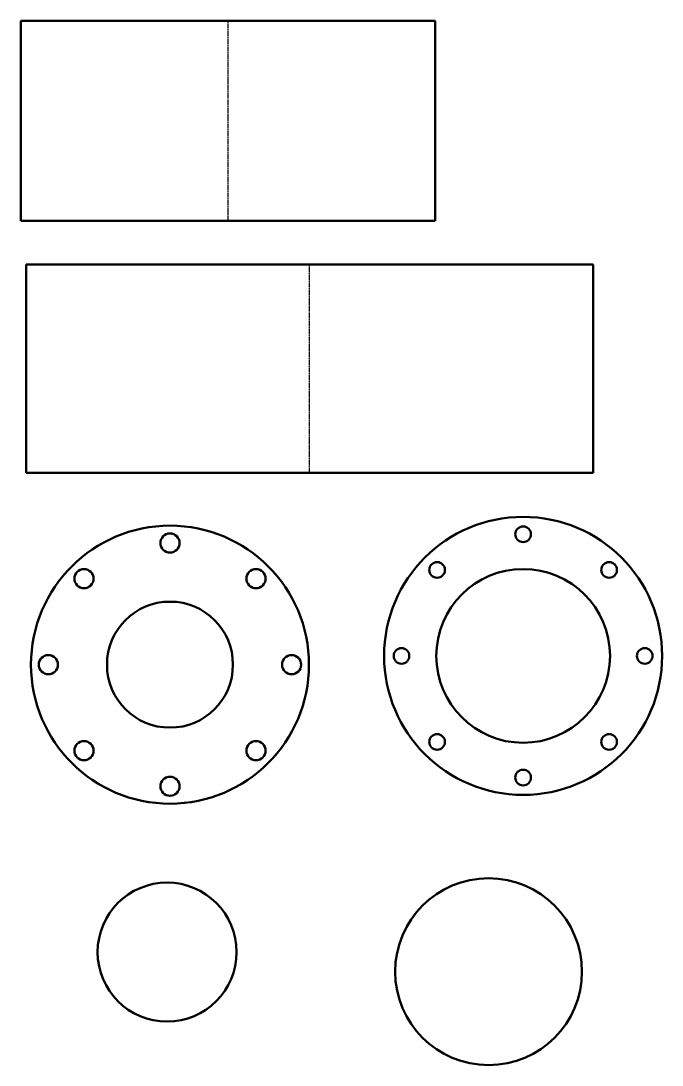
# Model space of a CAD drawing. Header units: millimetres. Extents: x 54 to 792, y 745 to 1947.
import ezdxf

# ---------------------------------------------------------------- set-up
doc = ezdxf.new("R2010")
doc.units = ezdxf.units.MM
doc.linetypes.add('CHAIN', pattern=[0.3543, 0.2362, -0.0295, 0.0591, -0.0295])
doc.layers.add('Bend Centerline (ISO)', color=7, linetype='CHAIN', lineweight=25)
doc.layers.add('Visible (ISO)', color=7, linetype='Continuous', lineweight=50)

msp = doc.modelspace()

# ---------------------------------------------------------------- linework, layer by layer
at = {"layer": 'Bend Centerline (ISO)', "ltscale": 24.967976}
msp.add_line((292.9, 1717), (292.9, 1947), dxfattribs=at)
at = {"layer": 'Bend Centerline (ISO)', "ltscale": 25.088594}
msp.add_line((386.7, 1426.7), (386.7, 1666.7), dxfattribs=at)
at = {"layer": 'Visible (ISO)'}
for p, q in [((54.4, 1947), (531.4, 1947)), ((54.4, 1947), (54.4, 1717)), ((531.4, 1947), (531.4, 1717)), ((54.4, 1717), (531.4, 1717)), ((60.5, 1666.7), (60.5, 1426.7)), ((60.5, 1666.7), (713, 1666.7)), ((713, 1666.7), (713, 1426.7)), ((60.5, 1426.7), (713, 1426.7))]:
    msp.add_line(p, q, dxfattribs=at)
for centre, radius in [((632.5, 1216.1), 160), ((226, 1206), 160), ((632.5, 1356.1), 9), ((226, 1346), 11), ((533.5, 1315), 9), ((731.5, 1315), 9), ((127, 1305), 11), ((325, 1305), 11), ((632.5, 1216.1), 100), ((226, 1206), 72.5), ((86, 1206), 11), ((366, 1206), 11), ((492.5, 1216.1), 9), ((772.5, 1216.1), 9), ((127, 1107), 11), ((325, 1107), 11), ((533.5, 1117.1), 9), ((731.5, 1117.1), 9), ((632.5, 1076.1), 9), ((226, 1066), 11), ((222.7, 875.2), 80), ((592.7, 852.6), 107.5)]:
    msp.add_circle(centre, radius, dxfattribs=at)

doc.saveas('drawing.dxf')
